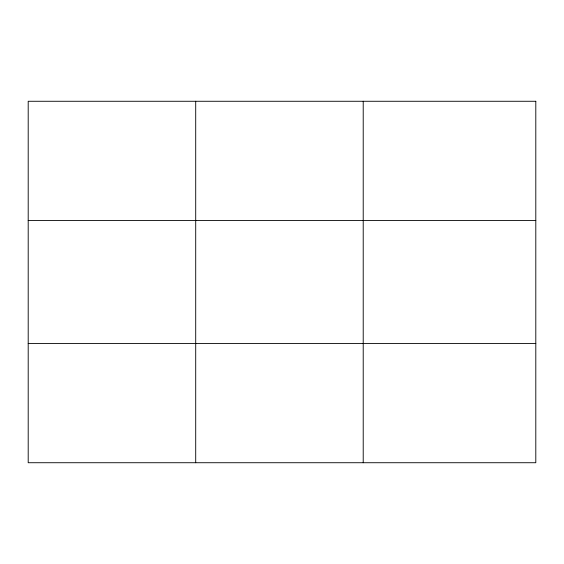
<?xml version="1.0" encoding="UTF-8"?>
<svg xmlns="http://www.w3.org/2000/svg" width="564" height="564" viewBox="0 0 564 564"><rect width="100%" height="100%" fill="white"/><g stroke="black" fill="none" stroke-linecap="round" stroke-linejoin="round"><path stroke-width="0.85" d="M195.708 462.727L195.708 101.273M363.216 462.727L363.216 101.273M28.2 220.552L535.8 220.552M28.2 343.448L535.8 343.448M535.8 101.273L535.8 462.727L28.2 462.727L28.2 101.273L535.8 101.273"/></g></svg>
